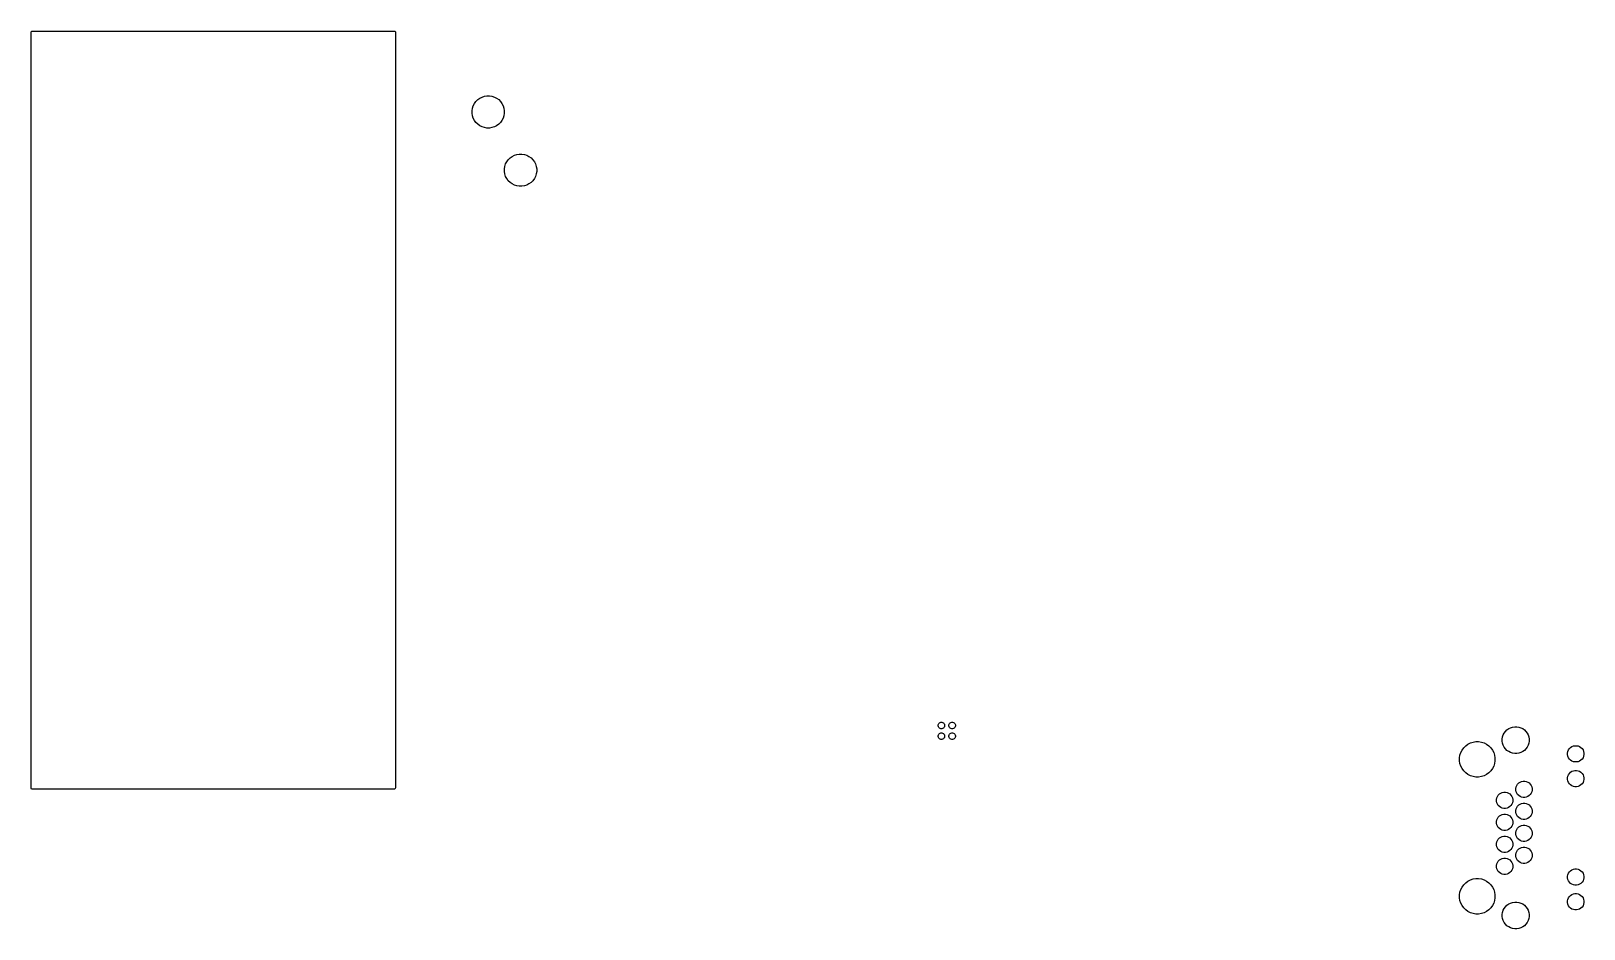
# Model space of a CAD drawing. Header units: inches. Extents: x 5.8 to 17.9, y -6.4 to -1.3.
# Drawn here: x 5.8 to 11.47, y -4.6 to -1.32 of the extents above; entities that cross this region are included whole.
import ezdxf

# ---------------------------------------------------------------- set-up
doc = ezdxf.new("R2010")
doc.units = ezdxf.units.IN
doc.header["$MEASUREMENT"] = 0
doc.layers.add('In2.Cu', color=33, linetype='CONTINUOUS', true_color=0xce7d2c)

msp = doc.modelspace()

# ---------------------------------------------------------------- linework, layer by layer
at = {"layer": 'In2.Cu', "linetype": 'CONTINUOUS'}
for p, q in [((5.7953, -1.3277), (5.7961, -1.3251)), ((5.7953, -4.0856), (5.7953, -1.3277)), ((5.7961, -1.3251), (5.7981, -1.3233)), ((5.7981, -1.3233), (5.8002, -1.3229)), ((5.8002, -1.3229), (7.1211, -1.3229)), ((7.1211, -1.3229), (7.1237, -1.3236)), ((7.1237, -1.3236), (7.1255, -1.3257)), ((7.1255, -1.3257), (7.126, -1.3277)), ((7.126, -1.3277), (7.126, -4.0856)), ((7.41, -1.5955), (7.4142, -1.5873)), ((7.4142, -1.5873), (7.4197, -1.5798)), ((7.4197, -1.5798), (7.4262, -1.5732)), ((7.4262, -1.5732), (7.4337, -1.5678)), ((7.4337, -1.5678), (7.442, -1.5636)), ((7.442, -1.5636), (7.4508, -1.5607)), ((7.4508, -1.5607), (7.4599, -1.5592)), ((7.4599, -1.5592), (7.4692, -1.5592)), ((7.4692, -1.5592), (7.4784, -1.5607)), ((7.4784, -1.5607), (7.4872, -1.5636)), ((7.4872, -1.5636), (7.4954, -1.5678)), ((7.4954, -1.5678), (7.5029, -1.5732)), ((7.5029, -1.5732), (7.5095, -1.5798)), ((7.5095, -1.5798), (7.5149, -1.5873)), ((7.5149, -1.5873), (7.5191, -1.5955)), ((7.4057, -1.6135), (7.4071, -1.6043)), ((7.4057, -1.6227), (7.4057, -1.6135)), ((7.4071, -1.6319), (7.4057, -1.6227)), ((7.4071, -1.6043), (7.41, -1.5955)), ((7.41, -1.6407), (7.4071, -1.6319)), ((7.4142, -1.649), (7.41, -1.6407)), ((7.5191, -1.6407), (7.5149, -1.649)), ((7.5191, -1.5955), (7.522, -1.6043)), ((7.522, -1.6319), (7.5191, -1.6407)), ((7.522, -1.6043), (7.5234, -1.6135)), ((7.5234, -1.6227), (7.522, -1.6319)), ((7.5234, -1.6135), (7.5234, -1.6227)), ((7.4197, -1.6565), (7.4142, -1.649)), ((7.4262, -1.663), (7.4197, -1.6565)), ((7.4337, -1.6685), (7.4262, -1.663)), ((7.442, -1.6727), (7.4337, -1.6685)), ((7.4508, -1.6755), (7.442, -1.6727)), ((7.4599, -1.677), (7.4508, -1.6755)), ((7.4692, -1.677), (7.4599, -1.677)), ((7.4784, -1.6755), (7.4692, -1.677)), ((7.4872, -1.6727), (7.4784, -1.6755)), ((7.4954, -1.6685), (7.4872, -1.6727)), ((7.5029, -1.663), (7.4954, -1.6685)), ((7.5095, -1.6565), (7.5029, -1.663)), ((7.5149, -1.649), (7.5095, -1.6565)), ((7.5253, -1.8169), (7.5281, -1.8081)), ((7.5281, -1.8081), (7.5323, -1.7999)), ((7.5323, -1.7999), (7.5378, -1.7924)), ((7.5378, -1.7924), (7.5443, -1.7858)), ((7.5443, -1.7858), (7.5518, -1.7804)), ((7.5518, -1.7804), (7.5601, -1.7761)), ((7.5601, -1.7761), (7.5689, -1.7733)), ((7.5689, -1.7733), (7.578, -1.7718)), ((7.578, -1.7718), (7.5873, -1.7718)), ((7.5873, -1.7718), (7.5965, -1.7733)), ((7.5965, -1.7733), (7.6053, -1.7761)), ((7.6053, -1.7761), (7.6135, -1.7804)), ((7.6135, -1.7804), (7.621, -1.7858)), ((7.621, -1.7858), (7.6276, -1.7924)), ((7.6276, -1.7924), (7.633, -1.7999)), ((7.633, -1.7999), (7.6372, -1.8081)), ((7.6372, -1.8081), (7.6401, -1.8169)), ((7.5238, -1.8261), (7.5253, -1.8169)), ((7.5238, -1.8353), (7.5238, -1.8261)), ((7.5253, -1.8445), (7.5238, -1.8353)), ((7.5281, -1.8533), (7.5253, -1.8445)), ((7.5323, -1.8616), (7.5281, -1.8533)), ((7.5378, -1.8691), (7.5323, -1.8616)), ((7.5443, -1.8756), (7.5378, -1.8691)), ((7.6276, -1.8691), (7.621, -1.8756)), ((7.633, -1.8616), (7.6276, -1.8691)), ((7.6372, -1.8533), (7.633, -1.8616)), ((7.6401, -1.8445), (7.6372, -1.8533)), ((7.6401, -1.8169), (7.6416, -1.8261)), ((7.6416, -1.8353), (7.6401, -1.8445)), ((7.6416, -1.8261), (7.6416, -1.8353)), ((7.5518, -1.8811), (7.5443, -1.8756)), ((7.5601, -1.8853), (7.5518, -1.8811)), ((7.5689, -1.8881), (7.5601, -1.8853)), ((7.578, -1.8896), (7.5689, -1.8881)), ((7.5873, -1.8896), (7.578, -1.8896)), ((7.5965, -1.8881), (7.5873, -1.8896)), ((7.6053, -1.8853), (7.5965, -1.8881)), ((7.6135, -1.8811), (7.6053, -1.8853)), ((7.621, -1.8756), (7.6135, -1.8811)), ((9.1074, -3.8561), (9.1082, -3.8531)), ((9.1082, -3.8531), (9.1098, -3.8504)), ((9.1098, -3.8504), (9.112, -3.8482)), ((9.112, -3.8482), (9.1147, -3.8466)), ((9.1147, -3.8466), (9.1177, -3.8458)), ((9.1177, -3.8458), (9.1209, -3.8458)), ((9.1209, -3.8458), (9.1239, -3.8466)), ((9.1239, -3.8466), (9.1266, -3.8482)), ((9.1266, -3.8482), (9.1288, -3.8504)), ((9.1288, -3.8504), (9.1304, -3.8531)), ((9.1304, -3.8531), (9.1312, -3.8561)), ((9.1468, -3.8561), (9.1476, -3.8531)), ((9.1476, -3.8531), (9.1491, -3.8504)), ((9.1491, -3.8504), (9.1514, -3.8482)), ((9.1514, -3.8482), (9.1541, -3.8466)), ((9.1541, -3.8466), (9.1571, -3.8458)), ((9.1571, -3.8458), (9.1602, -3.8458)), ((9.1602, -3.8458), (9.1633, -3.8466)), ((9.1633, -3.8466), (9.166, -3.8482)), ((9.166, -3.8482), (9.1682, -3.8504)), ((9.1682, -3.8504), (9.1698, -3.8531)), ((9.1698, -3.8531), (9.1706, -3.8561)), ((9.1074, -3.8592), (9.1074, -3.8561)), ((9.1082, -3.8623), (9.1074, -3.8592)), ((9.1074, -3.8955), (9.1082, -3.8925)), ((9.1074, -3.8986), (9.1074, -3.8955)), ((9.1082, -3.9016), (9.1074, -3.8986)), ((9.1098, -3.865), (9.1082, -3.8623)), ((9.1082, -3.8925), (9.1098, -3.8897)), ((9.1098, -3.9044), (9.1082, -3.9016)), ((9.112, -3.8672), (9.1098, -3.865)), ((9.1098, -3.8897), (9.112, -3.8875)), ((9.112, -3.9066), (9.1098, -3.9044)), ((9.1147, -3.8688), (9.112, -3.8672)), ((9.112, -3.8875), (9.1147, -3.886)), ((9.1147, -3.9081), (9.112, -3.9066)), ((9.1177, -3.8696), (9.1147, -3.8688)), ((9.1147, -3.886), (9.1177, -3.8851)), ((9.1177, -3.909), (9.1147, -3.9081)), ((9.1209, -3.8696), (9.1177, -3.8696)), ((9.1177, -3.8851), (9.1209, -3.8851)), ((9.1209, -3.909), (9.1177, -3.909)), ((9.1239, -3.8688), (9.1209, -3.8696)), ((9.1209, -3.8851), (9.1239, -3.886)), ((9.1239, -3.9081), (9.1209, -3.909)), ((9.1266, -3.8672), (9.1239, -3.8688)), ((9.1239, -3.886), (9.1266, -3.8875)), ((9.1266, -3.9066), (9.1239, -3.9081)), ((9.1288, -3.865), (9.1266, -3.8672)), ((9.1266, -3.8875), (9.1288, -3.8897)), ((9.1288, -3.9044), (9.1266, -3.9066)), ((9.1304, -3.8623), (9.1288, -3.865)), ((9.1288, -3.8897), (9.1304, -3.8925)), ((9.1304, -3.9016), (9.1288, -3.9044)), ((9.1312, -3.8592), (9.1304, -3.8623)), ((9.1304, -3.8925), (9.1312, -3.8955)), ((9.1312, -3.8986), (9.1304, -3.9016)), ((9.1312, -3.8561), (9.1312, -3.8592)), ((9.1312, -3.8955), (9.1312, -3.8986)), ((9.1468, -3.8592), (9.1468, -3.8561)), ((9.1476, -3.8623), (9.1468, -3.8592)), ((9.1468, -3.8955), (9.1476, -3.8925)), ((9.1468, -3.8986), (9.1468, -3.8955)), ((9.1476, -3.9016), (9.1468, -3.8986)), ((9.1491, -3.865), (9.1476, -3.8623)), ((9.1476, -3.8925), (9.1491, -3.8897)), ((9.1491, -3.9044), (9.1476, -3.9016)), ((9.1514, -3.8672), (9.1491, -3.865)), ((9.1491, -3.8897), (9.1514, -3.8875)), ((9.1514, -3.9066), (9.1491, -3.9044)), ((9.1541, -3.8688), (9.1514, -3.8672)), ((9.1514, -3.8875), (9.1541, -3.886)), ((9.1541, -3.9081), (9.1514, -3.9066)), ((9.1571, -3.8696), (9.1541, -3.8688)), ((9.1541, -3.886), (9.1571, -3.8851)), ((9.1571, -3.909), (9.1541, -3.9081)), ((9.1602, -3.8696), (9.1571, -3.8696)), ((9.1571, -3.8851), (9.1602, -3.8851)), ((9.1602, -3.909), (9.1571, -3.909)), ((9.1633, -3.8688), (9.1602, -3.8696)), ((9.1602, -3.8851), (9.1633, -3.886)), ((9.1633, -3.9081), (9.1602, -3.909)), ((9.166, -3.8672), (9.1633, -3.8688)), ((9.1633, -3.886), (9.166, -3.8875)), ((9.166, -3.9066), (9.1633, -3.9081)), ((9.1682, -3.865), (9.166, -3.8672)), ((9.166, -3.8875), (9.1682, -3.8897)), ((9.1682, -3.9044), (9.166, -3.9066)), ((9.1698, -3.8623), (9.1682, -3.865)), ((9.1682, -3.8897), (9.1698, -3.8925)), ((9.1698, -3.9016), (9.1682, -3.9044)), ((9.1706, -3.8592), (9.1698, -3.8623)), ((9.1698, -3.8925), (9.1706, -3.8955)), ((9.1706, -3.8986), (9.1698, -3.9016)), ((9.1706, -3.8561), (9.1706, -3.8592)), ((9.1706, -3.8955), (9.1706, -3.8986)), ((11.1675, -3.9076), (11.1687, -3.8999)), ((11.1675, -3.9153), (11.1675, -3.9076)), ((11.1687, -3.8999), (11.1711, -3.8926)), ((11.1711, -3.8926), (11.1746, -3.8857)), ((11.1746, -3.8857), (11.1791, -3.8795)), ((11.1791, -3.8795), (11.1846, -3.874)), ((11.1846, -3.874), (11.1908, -3.8695)), ((11.1908, -3.8695), (11.1977, -3.866)), ((11.1977, -3.866), (11.205, -3.8636)), ((11.205, -3.8636), (11.2127, -3.8624)), ((11.2127, -3.8624), (11.2204, -3.8624)), ((11.2204, -3.8624), (11.228, -3.8636)), ((11.228, -3.8636), (11.2354, -3.866)), ((11.2354, -3.866), (11.2422, -3.8695)), ((11.2422, -3.8695), (11.2485, -3.874)), ((11.2485, -3.874), (11.254, -3.8795)), ((11.254, -3.8795), (11.2585, -3.8857)), ((11.2585, -3.8857), (11.262, -3.8926)), ((11.262, -3.8926), (11.2644, -3.8999)), ((11.2644, -3.8999), (11.2656, -3.9076)), ((11.2656, -3.9076), (11.2656, -3.9153)), ((11.0112, -3.9764), (11.0128, -3.9663)), ((11.0128, -3.9663), (11.016, -3.9566)), ((11.016, -3.9566), (11.0206, -3.9476)), ((11.0206, -3.9476), (11.0266, -3.9393)), ((11.0266, -3.9393), (11.0338, -3.9321)), ((11.0338, -3.9321), (11.042, -3.9261)), ((11.042, -3.9261), (11.0511, -3.9215)), ((11.0511, -3.9215), (11.0608, -3.9183)), ((11.0608, -3.9183), (11.0709, -3.9167)), ((11.0709, -3.9167), (11.0811, -3.9167)), ((11.0811, -3.9167), (11.0911, -3.9183)), ((11.0911, -3.9183), (11.1008, -3.9215)), ((11.1008, -3.9215), (11.1099, -3.9261)), ((11.1099, -3.9261), (11.1182, -3.9321)), ((11.1182, -3.9321), (11.1254, -3.9393)), ((11.1254, -3.9393), (11.1314, -3.9476)), ((11.1314, -3.9476), (11.136, -3.9566)), ((11.136, -3.9566), (11.1391, -3.9663)), ((11.1391, -3.9663), (11.1407, -3.9764)), ((11.1687, -3.9229), (11.1675, -3.9153)), ((11.1711, -3.9303), (11.1687, -3.9229)), ((11.1746, -3.9371), (11.1711, -3.9303)), ((11.1791, -3.9434), (11.1746, -3.9371)), ((11.1846, -3.9488), (11.1791, -3.9434)), ((11.1908, -3.9534), (11.1846, -3.9488)), ((11.1977, -3.9569), (11.1908, -3.9534)), ((11.205, -3.9593), (11.1977, -3.9569)), ((11.2127, -3.9605), (11.205, -3.9593)), ((11.2204, -3.9605), (11.2127, -3.9605)), ((11.228, -3.9593), (11.2204, -3.9605)), ((11.2354, -3.9569), (11.228, -3.9593)), ((11.2422, -3.9534), (11.2354, -3.9569)), ((11.2485, -3.9488), (11.2422, -3.9534)), ((11.254, -3.9434), (11.2485, -3.9488)), ((11.2585, -3.9371), (11.254, -3.9434)), ((11.262, -3.9303), (11.2585, -3.9371)), ((11.2644, -3.9229), (11.262, -3.9303)), ((11.2656, -3.9153), (11.2644, -3.9229)), ((11.406, -3.9585), (11.4072, -3.9527)), ((11.406, -3.9644), (11.406, -3.9585)), ((11.4072, -3.9701), (11.406, -3.9644)), ((11.4072, -3.9527), (11.4094, -3.9473)), ((11.4094, -3.9473), (11.4127, -3.9424)), ((11.4127, -3.9424), (11.4168, -3.9383)), ((11.4168, -3.9383), (11.4217, -3.935)), ((11.4217, -3.935), (11.4271, -3.9328)), ((11.4271, -3.9328), (11.4329, -3.9316)), ((11.4329, -3.9316), (11.4388, -3.9316)), ((11.4388, -3.9316), (11.4445, -3.9328)), ((11.4445, -3.9328), (11.4499, -3.935)), ((11.4499, -3.935), (11.4548, -3.9383)), ((11.4548, -3.9383), (11.459, -3.9424)), ((11.459, -3.9424), (11.4622, -3.9473)), ((11.4622, -3.9473), (11.4645, -3.9527)), ((11.4645, -3.9527), (11.4656, -3.9585)), ((11.4656, -3.9644), (11.4645, -3.9701)), ((11.4656, -3.9585), (11.4656, -3.9644)), ((11.0112, -3.9866), (11.0112, -3.9764)), ((11.0128, -3.9967), (11.0112, -3.9866)), ((11.016, -4.0064), (11.0128, -3.9967)), ((11.0206, -4.0154), (11.016, -4.0064)), ((11.0266, -4.0237), (11.0206, -4.0154)), ((11.0338, -4.0309), (11.0266, -4.0237)), ((11.1254, -4.0237), (11.1182, -4.0309)), ((11.1314, -4.0154), (11.1254, -4.0237)), ((11.136, -4.0064), (11.1314, -4.0154)), ((11.1391, -3.9967), (11.136, -4.0064)), ((11.1407, -3.9866), (11.1391, -3.9967)), ((11.1407, -3.9764), (11.1407, -3.9866)), ((11.4094, -3.9755), (11.4072, -3.9701)), ((11.4127, -3.9804), (11.4094, -3.9755)), ((11.4168, -3.9845), (11.4127, -3.9804)), ((11.4217, -3.9878), (11.4168, -3.9845)), ((11.4168, -4.0284), (11.4217, -4.0252)), ((11.4271, -3.9901), (11.4217, -3.9878)), ((11.4217, -4.0252), (11.4271, -4.0229)), ((11.4329, -3.9912), (11.4271, -3.9901)), ((11.4271, -4.0229), (11.4329, -4.0218)), ((11.4388, -3.9912), (11.4329, -3.9912)), ((11.4329, -4.0218), (11.4388, -4.0218)), ((11.4445, -3.9901), (11.4388, -3.9912)), ((11.4388, -4.0218), (11.4445, -4.0229)), ((11.4499, -3.9878), (11.4445, -3.9901)), ((11.4445, -4.0229), (11.4499, -4.0252)), ((11.4548, -3.9845), (11.4499, -3.9878)), ((11.4499, -4.0252), (11.4548, -4.0284)), ((11.459, -3.9804), (11.4548, -3.9845)), ((11.4622, -3.9755), (11.459, -3.9804)), ((11.4645, -3.9701), (11.4622, -3.9755)), ((11.042, -4.0369), (11.0338, -4.0309)), ((11.0511, -4.0415), (11.042, -4.0369)), ((11.0608, -4.0447), (11.0511, -4.0415)), ((11.0709, -4.0463), (11.0608, -4.0447)), ((11.0811, -4.0463), (11.0709, -4.0463)), ((11.0911, -4.0447), (11.0811, -4.0463)), ((11.1008, -4.0415), (11.0911, -4.0447)), ((11.1099, -4.0369), (11.1008, -4.0415)), ((11.1182, -4.0309), (11.1099, -4.0369)), ((11.2167, -4.088), (11.2178, -4.0823)), ((11.2178, -4.0823), (11.2201, -4.0768)), ((11.2201, -4.0768), (11.2233, -4.072)), ((11.2233, -4.072), (11.2275, -4.0678)), ((11.2275, -4.0678), (11.2324, -4.0646)), ((11.2324, -4.0646), (11.2378, -4.0623)), ((11.2378, -4.0623), (11.2435, -4.0612)), ((11.2435, -4.0612), (11.2494, -4.0612)), ((11.2494, -4.0612), (11.2551, -4.0623)), ((11.2551, -4.0623), (11.2606, -4.0646)), ((11.2606, -4.0646), (11.2654, -4.0678)), ((11.2654, -4.0678), (11.2696, -4.072)), ((11.2696, -4.072), (11.2728, -4.0768)), ((11.2728, -4.0768), (11.2751, -4.0823)), ((11.2751, -4.0823), (11.2762, -4.088)), ((11.406, -4.0486), (11.4072, -4.0429)), ((11.406, -4.0545), (11.406, -4.0486)), ((11.4072, -4.0603), (11.406, -4.0545)), ((11.4072, -4.0429), (11.4094, -4.0375)), ((11.4094, -4.0657), (11.4072, -4.0603)), ((11.4094, -4.0375), (11.4127, -4.0326)), ((11.4127, -4.0706), (11.4094, -4.0657)), ((11.4127, -4.0326), (11.4168, -4.0284)), ((11.4168, -4.0747), (11.4127, -4.0706)), ((11.4217, -4.078), (11.4168, -4.0747)), ((11.4271, -4.0802), (11.4217, -4.078)), ((11.4329, -4.0814), (11.4271, -4.0802)), ((11.4388, -4.0814), (11.4329, -4.0814)), ((11.4445, -4.0802), (11.4388, -4.0814)), ((11.4499, -4.078), (11.4445, -4.0802)), ((11.4548, -4.0747), (11.4499, -4.078)), ((11.4548, -4.0284), (11.459, -4.0326)), ((11.459, -4.0706), (11.4548, -4.0747)), ((11.459, -4.0326), (11.4622, -4.0375)), ((11.4622, -4.0657), (11.459, -4.0706)), ((11.4622, -4.0375), (11.4645, -4.0429)), ((11.4645, -4.0603), (11.4622, -4.0657)), ((11.4645, -4.0429), (11.4656, -4.0486)), ((11.4656, -4.0545), (11.4645, -4.0603)), ((11.4656, -4.0486), (11.4656, -4.0545)), ((5.7957, -4.0877), (5.7953, -4.0856)), ((5.7975, -4.0898), (5.7957, -4.0877)), ((5.8002, -4.0905), (5.7975, -4.0898)), ((7.1211, -4.0905), (5.8002, -4.0905)), ((7.1231, -4.0901), (7.1211, -4.0905)), ((7.1252, -4.0883), (7.1231, -4.0901)), ((7.126, -4.0856), (7.1252, -4.0883)), ((11.1462, -4.1282), (11.1474, -4.1224)), ((11.1462, -4.134), (11.1462, -4.1282)), ((11.1474, -4.1398), (11.1462, -4.134)), ((11.1474, -4.1224), (11.1496, -4.117)), ((11.1496, -4.117), (11.1529, -4.1121)), ((11.1529, -4.1121), (11.157, -4.108)), ((11.157, -4.108), (11.1619, -4.1047)), ((11.1619, -4.1047), (11.1673, -4.1025)), ((11.1673, -4.1025), (11.1731, -4.1013)), ((11.1731, -4.1013), (11.1789, -4.1013)), ((11.1789, -4.1013), (11.1847, -4.1025)), ((11.1847, -4.1025), (11.1901, -4.1047)), ((11.1901, -4.1047), (11.195, -4.108)), ((11.195, -4.108), (11.1991, -4.1121)), ((11.1991, -4.1121), (11.2024, -4.117)), ((11.2024, -4.117), (11.2046, -4.1224)), ((11.2046, -4.1224), (11.2058, -4.1282)), ((11.2058, -4.134), (11.2046, -4.1398)), ((11.2058, -4.1282), (11.2058, -4.134)), ((11.2167, -4.0939), (11.2167, -4.088)), ((11.2178, -4.0996), (11.2167, -4.0939)), ((11.2201, -4.105), (11.2178, -4.0996)), ((11.2233, -4.1099), (11.2201, -4.105)), ((11.2275, -4.1141), (11.2233, -4.1099)), ((11.2324, -4.1173), (11.2275, -4.1141)), ((11.2378, -4.1196), (11.2324, -4.1173)), ((11.2435, -4.1207), (11.2378, -4.1196)), ((11.2494, -4.1207), (11.2435, -4.1207)), ((11.2551, -4.1196), (11.2494, -4.1207)), ((11.2606, -4.1173), (11.2551, -4.1196)), ((11.2654, -4.1141), (11.2606, -4.1173)), ((11.2696, -4.1099), (11.2654, -4.1141)), ((11.2728, -4.105), (11.2696, -4.1099)), ((11.2751, -4.0996), (11.2728, -4.105)), ((11.2762, -4.0939), (11.2751, -4.0996)), ((11.2762, -4.088), (11.2762, -4.0939)), ((11.1496, -4.1452), (11.1474, -4.1398)), ((11.1529, -4.1501), (11.1496, -4.1452)), ((11.1496, -4.1973), (11.1529, -4.1924)), ((11.157, -4.1542), (11.1529, -4.1501)), ((11.1529, -4.1924), (11.157, -4.1883)), ((11.1619, -4.1575), (11.157, -4.1542)), ((11.157, -4.1883), (11.1619, -4.185)), ((11.1673, -4.1597), (11.1619, -4.1575)), ((11.1619, -4.185), (11.1673, -4.1828)), ((11.1731, -4.1609), (11.1673, -4.1597)), ((11.1673, -4.1828), (11.1731, -4.1816)), ((11.1789, -4.1609), (11.1731, -4.1609)), ((11.1731, -4.1816), (11.1789, -4.1816)), ((11.1847, -4.1597), (11.1789, -4.1609)), ((11.1789, -4.1816), (11.1847, -4.1828)), ((11.1901, -4.1575), (11.1847, -4.1597)), ((11.1847, -4.1828), (11.1901, -4.185)), ((11.195, -4.1542), (11.1901, -4.1575)), ((11.1901, -4.185), (11.195, -4.1883)), ((11.1991, -4.1501), (11.195, -4.1542)), ((11.195, -4.1883), (11.1991, -4.1924)), ((11.2024, -4.1452), (11.1991, -4.1501)), ((11.1991, -4.1924), (11.2024, -4.1973)), ((11.2046, -4.1398), (11.2024, -4.1452)), ((11.2167, -4.1683), (11.2178, -4.1626)), ((11.2167, -4.1742), (11.2167, -4.1683)), ((11.2178, -4.1799), (11.2167, -4.1742)), ((11.2178, -4.1626), (11.2201, -4.1572)), ((11.2201, -4.1854), (11.2178, -4.1799)), ((11.2201, -4.1572), (11.2233, -4.1523)), ((11.2233, -4.1902), (11.2201, -4.1854)), ((11.2233, -4.1523), (11.2275, -4.1481)), ((11.2275, -4.1944), (11.2233, -4.1902)), ((11.2275, -4.1481), (11.2324, -4.1449)), ((11.2324, -4.1976), (11.2275, -4.1944)), ((11.2324, -4.1449), (11.2378, -4.1426)), ((11.2378, -4.1426), (11.2435, -4.1415)), ((11.2435, -4.1415), (11.2494, -4.1415)), ((11.2494, -4.1415), (11.2551, -4.1426)), ((11.2551, -4.1426), (11.2606, -4.1449)), ((11.2606, -4.1449), (11.2654, -4.1481)), ((11.2654, -4.1944), (11.2606, -4.1976)), ((11.2654, -4.1481), (11.2696, -4.1523)), ((11.2696, -4.1902), (11.2654, -4.1944)), ((11.2696, -4.1523), (11.2728, -4.1572)), ((11.2728, -4.1854), (11.2696, -4.1902)), ((11.2728, -4.1572), (11.2751, -4.1626)), ((11.2751, -4.1799), (11.2728, -4.1854)), ((11.2751, -4.1626), (11.2762, -4.1683)), ((11.2762, -4.1742), (11.2751, -4.1799)), ((11.2762, -4.1683), (11.2762, -4.1742)), ((11.1462, -4.2085), (11.1474, -4.2027)), ((11.1462, -4.2144), (11.1462, -4.2085)), ((11.1474, -4.2201), (11.1462, -4.2144)), ((11.1474, -4.2027), (11.1496, -4.1973)), ((11.1496, -4.2255), (11.1474, -4.2201)), ((11.1529, -4.2304), (11.1496, -4.2255)), ((11.157, -4.2345), (11.1529, -4.2304)), ((11.1619, -4.2378), (11.157, -4.2345)), ((11.1673, -4.2401), (11.1619, -4.2378)), ((11.1731, -4.2412), (11.1673, -4.2401)), ((11.1789, -4.2412), (11.1731, -4.2412)), ((11.1847, -4.2401), (11.1789, -4.2412)), ((11.1901, -4.2378), (11.1847, -4.2401)), ((11.195, -4.2345), (11.1901, -4.2378)), ((11.1991, -4.2304), (11.195, -4.2345)), ((11.2024, -4.2255), (11.1991, -4.2304)), ((11.2024, -4.1973), (11.2046, -4.2027)), ((11.2046, -4.2201), (11.2024, -4.2255)), ((11.2046, -4.2027), (11.2058, -4.2085)), ((11.2058, -4.2144), (11.2046, -4.2201)), ((11.2058, -4.2085), (11.2058, -4.2144)), ((11.2167, -4.2486), (11.2178, -4.2429)), ((11.2167, -4.2545), (11.2167, -4.2486)), ((11.2178, -4.2429), (11.2201, -4.2375)), ((11.2201, -4.2375), (11.2233, -4.2326)), ((11.2233, -4.2326), (11.2275, -4.2284)), ((11.2275, -4.2284), (11.2324, -4.2252)), ((11.2378, -4.1999), (11.2324, -4.1976)), ((11.2324, -4.2252), (11.2378, -4.2229)), ((11.2435, -4.201), (11.2378, -4.1999)), ((11.2378, -4.2229), (11.2435, -4.2218)), ((11.2494, -4.201), (11.2435, -4.201)), ((11.2435, -4.2218), (11.2494, -4.2218)), ((11.2551, -4.1999), (11.2494, -4.201)), ((11.2494, -4.2218), (11.2551, -4.2229)), ((11.2606, -4.1976), (11.2551, -4.1999)), ((11.2551, -4.2229), (11.2606, -4.2252)), ((11.2606, -4.2252), (11.2654, -4.2284)), ((11.2654, -4.2284), (11.2696, -4.2326)), ((11.2696, -4.2326), (11.2728, -4.2375)), ((11.2728, -4.2375), (11.2751, -4.2429)), ((11.2751, -4.2429), (11.2762, -4.2486)), ((11.2762, -4.2486), (11.2762, -4.2545)), ((11.1462, -4.2888), (11.1474, -4.283)), ((11.1462, -4.2947), (11.1462, -4.2888)), ((11.1474, -4.3004), (11.1462, -4.2947)), ((11.1474, -4.283), (11.1496, -4.2776)), ((11.1496, -4.3058), (11.1474, -4.3004)), ((11.1496, -4.2776), (11.1529, -4.2728)), ((11.1529, -4.3107), (11.1496, -4.3058)), ((11.1529, -4.2728), (11.157, -4.2686)), ((11.157, -4.2686), (11.1619, -4.2653)), ((11.1619, -4.2653), (11.1673, -4.2631)), ((11.1673, -4.2631), (11.1731, -4.262)), ((11.1731, -4.262), (11.1789, -4.262)), ((11.1789, -4.262), (11.1847, -4.2631)), ((11.1847, -4.2631), (11.1901, -4.2653)), ((11.1901, -4.2653), (11.195, -4.2686)), ((11.195, -4.2686), (11.1991, -4.2728)), ((11.1991, -4.2728), (11.2024, -4.2776)), ((11.2024, -4.3058), (11.1991, -4.3107)), ((11.2024, -4.2776), (11.2046, -4.283)), ((11.2046, -4.3004), (11.2024, -4.3058)), ((11.2046, -4.283), (11.2058, -4.2888)), ((11.2058, -4.2947), (11.2046, -4.3004)), ((11.2058, -4.2888), (11.2058, -4.2947)), ((11.2178, -4.2603), (11.2167, -4.2545)), ((11.2201, -4.2657), (11.2178, -4.2603)), ((11.2233, -4.2706), (11.2201, -4.2657)), ((11.2275, -4.2747), (11.2233, -4.2706)), ((11.2233, -4.3129), (11.2275, -4.3088)), ((11.2324, -4.278), (11.2275, -4.2747)), ((11.2275, -4.3088), (11.2324, -4.3055)), ((11.2378, -4.2802), (11.2324, -4.278)), ((11.2324, -4.3055), (11.2378, -4.3033)), ((11.2435, -4.2814), (11.2378, -4.2802)), ((11.2378, -4.3033), (11.2435, -4.3021)), ((11.2494, -4.2814), (11.2435, -4.2814)), ((11.2435, -4.3021), (11.2494, -4.3021)), ((11.2551, -4.2802), (11.2494, -4.2814)), ((11.2494, -4.3021), (11.2551, -4.3033)), ((11.2606, -4.278), (11.2551, -4.2802)), ((11.2551, -4.3033), (11.2606, -4.3055)), ((11.2654, -4.2747), (11.2606, -4.278)), ((11.2606, -4.3055), (11.2654, -4.3088)), ((11.2696, -4.2706), (11.2654, -4.2747)), ((11.2654, -4.3088), (11.2696, -4.3129)), ((11.2728, -4.2657), (11.2696, -4.2706)), ((11.2751, -4.2603), (11.2728, -4.2657)), ((11.2762, -4.2545), (11.2751, -4.2603)), ((11.1462, -4.3691), (11.1474, -4.3634)), ((11.1474, -4.3634), (11.1496, -4.3579)), ((11.1496, -4.3579), (11.1529, -4.3531)), ((11.157, -4.3149), (11.1529, -4.3107)), ((11.1529, -4.3531), (11.157, -4.3489)), ((11.1619, -4.3181), (11.157, -4.3149)), ((11.157, -4.3489), (11.1619, -4.3457)), ((11.1673, -4.3204), (11.1619, -4.3181)), ((11.1619, -4.3457), (11.1673, -4.3434)), ((11.1731, -4.3215), (11.1673, -4.3204)), ((11.1673, -4.3434), (11.1731, -4.3423)), ((11.1789, -4.3215), (11.1731, -4.3215)), ((11.1731, -4.3423), (11.1789, -4.3423)), ((11.1847, -4.3204), (11.1789, -4.3215)), ((11.1789, -4.3423), (11.1847, -4.3434)), ((11.1901, -4.3181), (11.1847, -4.3204)), ((11.1847, -4.3434), (11.1901, -4.3457)), ((11.195, -4.3149), (11.1901, -4.3181)), ((11.1901, -4.3457), (11.195, -4.3489)), ((11.1991, -4.3107), (11.195, -4.3149)), ((11.195, -4.3489), (11.1991, -4.3531)), ((11.1991, -4.3531), (11.2024, -4.3579)), ((11.2024, -4.3579), (11.2046, -4.3634)), ((11.2046, -4.3634), (11.2058, -4.3691)), ((11.2167, -4.329), (11.2178, -4.3232)), ((11.2167, -4.3348), (11.2167, -4.329)), ((11.2178, -4.3406), (11.2167, -4.3348)), ((11.2178, -4.3232), (11.2201, -4.3178)), ((11.2201, -4.346), (11.2178, -4.3406)), ((11.2201, -4.3178), (11.2233, -4.3129)), ((11.2233, -4.3509), (11.2201, -4.346)), ((11.2275, -4.355), (11.2233, -4.3509)), ((11.2324, -4.3583), (11.2275, -4.355)), ((11.2378, -4.3605), (11.2324, -4.3583)), ((11.2435, -4.3617), (11.2378, -4.3605)), ((11.2494, -4.3617), (11.2435, -4.3617)), ((11.2551, -4.3605), (11.2494, -4.3617)), ((11.2606, -4.3583), (11.2551, -4.3605)), ((11.2654, -4.355), (11.2606, -4.3583)), ((11.2696, -4.3509), (11.2654, -4.355)), ((11.2696, -4.3129), (11.2728, -4.3178)), ((11.2728, -4.346), (11.2696, -4.3509)), ((11.2728, -4.3178), (11.2751, -4.3232)), ((11.2751, -4.3406), (11.2728, -4.346)), ((11.2751, -4.3232), (11.2762, -4.329)), ((11.2762, -4.3348), (11.2751, -4.3406)), ((11.2762, -4.329), (11.2762, -4.3348)), ((11.042, -4.4261), (11.0511, -4.4215)), ((11.0511, -4.4215), (11.0608, -4.4183)), ((11.0608, -4.4183), (11.0709, -4.4167)), ((11.0709, -4.4167), (11.0811, -4.4167)), ((11.0811, -4.4167), (11.0911, -4.4183)), ((11.0911, -4.4183), (11.1008, -4.4215)), ((11.1008, -4.4215), (11.1099, -4.4261)), ((11.1462, -4.375), (11.1462, -4.3691)), ((11.1474, -4.3807), (11.1462, -4.375)), ((11.1496, -4.3862), (11.1474, -4.3807)), ((11.1529, -4.391), (11.1496, -4.3862)), ((11.157, -4.3952), (11.1529, -4.391)), ((11.1619, -4.3984), (11.157, -4.3952)), ((11.1673, -4.4007), (11.1619, -4.3984)), ((11.1731, -4.4018), (11.1673, -4.4007)), ((11.1789, -4.4018), (11.1731, -4.4018)), ((11.1847, -4.4007), (11.1789, -4.4018)), ((11.1901, -4.3984), (11.1847, -4.4007)), ((11.195, -4.3952), (11.1901, -4.3984)), ((11.1991, -4.391), (11.195, -4.3952)), ((11.2024, -4.3862), (11.1991, -4.391)), ((11.2046, -4.3807), (11.2024, -4.3862)), ((11.2058, -4.375), (11.2046, -4.3807)), ((11.2058, -4.3691), (11.2058, -4.375)), ((11.406, -4.4085), (11.4072, -4.4027)), ((11.406, -4.4144), (11.406, -4.4085)), ((11.4072, -4.4201), (11.406, -4.4144)), ((11.4072, -4.4027), (11.4094, -4.3973)), ((11.4094, -4.4255), (11.4072, -4.4201)), ((11.4094, -4.3973), (11.4127, -4.3924)), ((11.4127, -4.3924), (11.4168, -4.3883)), ((11.4168, -4.3883), (11.4217, -4.385)), ((11.4217, -4.385), (11.4271, -4.3828)), ((11.4271, -4.3828), (11.4329, -4.3816)), ((11.4329, -4.3816), (11.4388, -4.3816)), ((11.4388, -4.3816), (11.4445, -4.3828)), ((11.4445, -4.3828), (11.4499, -4.385)), ((11.4499, -4.385), (11.4548, -4.3883)), ((11.4548, -4.3883), (11.459, -4.3924)), ((11.459, -4.3924), (11.4622, -4.3973)), ((11.4622, -4.3973), (11.4645, -4.4027)), ((11.4645, -4.4201), (11.4622, -4.4255)), ((11.4645, -4.4027), (11.4656, -4.4085)), ((11.4656, -4.4144), (11.4645, -4.4201)), ((11.4656, -4.4085), (11.4656, -4.4144)), ((11.0112, -4.4764), (11.0128, -4.4663)), ((11.0112, -4.4866), (11.0112, -4.4764)), ((11.0128, -4.4663), (11.016, -4.4566)), ((11.016, -4.4566), (11.0206, -4.4476)), ((11.0206, -4.4476), (11.0266, -4.4393)), ((11.0266, -4.4393), (11.0338, -4.4321)), ((11.0338, -4.4321), (11.042, -4.4261)), ((11.1099, -4.4261), (11.1182, -4.4321)), ((11.1182, -4.4321), (11.1254, -4.4393)), ((11.1254, -4.4393), (11.1314, -4.4476)), ((11.1314, -4.4476), (11.136, -4.4566)), ((11.136, -4.4566), (11.1391, -4.4663)), ((11.1391, -4.4663), (11.1407, -4.4764)), ((11.1407, -4.4764), (11.1407, -4.4866)), ((11.4127, -4.4304), (11.4094, -4.4255)), ((11.4168, -4.4345), (11.4127, -4.4304)), ((11.4127, -4.4826), (11.4168, -4.4784)), ((11.4217, -4.4378), (11.4168, -4.4345)), ((11.4168, -4.4784), (11.4217, -4.4752)), ((11.4271, -4.4401), (11.4217, -4.4378)), ((11.4217, -4.4752), (11.4271, -4.4729)), ((11.4329, -4.4412), (11.4271, -4.4401)), ((11.4271, -4.4729), (11.4329, -4.4718)), ((11.4388, -4.4412), (11.4329, -4.4412)), ((11.4329, -4.4718), (11.4388, -4.4718)), ((11.4445, -4.4401), (11.4388, -4.4412)), ((11.4388, -4.4718), (11.4445, -4.4729)), ((11.4499, -4.4378), (11.4445, -4.4401)), ((11.4445, -4.4729), (11.4499, -4.4752)), ((11.4548, -4.4345), (11.4499, -4.4378)), ((11.4499, -4.4752), (11.4548, -4.4784)), ((11.459, -4.4304), (11.4548, -4.4345)), ((11.4548, -4.4784), (11.459, -4.4826)), ((11.4622, -4.4255), (11.459, -4.4304)), ((11.0128, -4.4967), (11.0112, -4.4866)), ((11.016, -4.5064), (11.0128, -4.4967)), ((11.0206, -4.5154), (11.016, -4.5064)), ((11.0266, -4.5237), (11.0206, -4.5154)), ((11.0338, -4.5309), (11.0266, -4.5237)), ((11.042, -4.5369), (11.0338, -4.5309)), ((11.1182, -4.5309), (11.1099, -4.5369)), ((11.1254, -4.5237), (11.1182, -4.5309)), ((11.1314, -4.5154), (11.1254, -4.5237)), ((11.136, -4.5064), (11.1314, -4.5154)), ((11.1391, -4.4967), (11.136, -4.5064)), ((11.1407, -4.4866), (11.1391, -4.4967)), ((11.1687, -4.5401), (11.1711, -4.5327)), ((11.1711, -4.5327), (11.1746, -4.5259)), ((11.1746, -4.5259), (11.1791, -4.5196)), ((11.1791, -4.5196), (11.1846, -4.5142)), ((11.1846, -4.5142), (11.1908, -4.5096)), ((11.1908, -4.5096), (11.1977, -4.5061)), ((11.1977, -4.5061), (11.205, -4.5037)), ((11.205, -4.5037), (11.2127, -4.5025)), ((11.2127, -4.5025), (11.2204, -4.5025)), ((11.2204, -4.5025), (11.228, -4.5037)), ((11.228, -4.5037), (11.2354, -4.5061)), ((11.2354, -4.5061), (11.2422, -4.5096)), ((11.2422, -4.5096), (11.2485, -4.5142)), ((11.2485, -4.5142), (11.254, -4.5196)), ((11.254, -4.5196), (11.2585, -4.5259)), ((11.2585, -4.5259), (11.262, -4.5327)), ((11.262, -4.5327), (11.2644, -4.5401)), ((11.406, -4.4986), (11.4072, -4.4929)), ((11.406, -4.5045), (11.406, -4.4986)), ((11.4072, -4.5103), (11.406, -4.5045)), ((11.4072, -4.4929), (11.4094, -4.4875)), ((11.4094, -4.5157), (11.4072, -4.5103)), ((11.4094, -4.4875), (11.4127, -4.4826)), ((11.4127, -4.5206), (11.4094, -4.5157)), ((11.4168, -4.5247), (11.4127, -4.5206)), ((11.4217, -4.528), (11.4168, -4.5247)), ((11.4271, -4.5302), (11.4217, -4.528)), ((11.4329, -4.5314), (11.4271, -4.5302)), ((11.4388, -4.5314), (11.4329, -4.5314)), ((11.4445, -4.5302), (11.4388, -4.5314)), ((11.4499, -4.528), (11.4445, -4.5302)), ((11.4548, -4.5247), (11.4499, -4.528)), ((11.459, -4.5206), (11.4548, -4.5247)), ((11.459, -4.4826), (11.4622, -4.4875)), ((11.4622, -4.5157), (11.459, -4.5206)), ((11.4622, -4.4875), (11.4645, -4.4929)), ((11.4645, -4.5103), (11.4622, -4.5157)), ((11.4645, -4.4929), (11.4656, -4.4986)), ((11.4656, -4.5045), (11.4645, -4.5103)), ((11.4656, -4.4986), (11.4656, -4.5045)), ((11.0511, -4.5415), (11.042, -4.5369)), ((11.0608, -4.5447), (11.0511, -4.5415)), ((11.0709, -4.5463), (11.0608, -4.5447)), ((11.0811, -4.5463), (11.0709, -4.5463)), ((11.0911, -4.5447), (11.0811, -4.5463)), ((11.1008, -4.5415), (11.0911, -4.5447)), ((11.1099, -4.5369), (11.1008, -4.5415)), ((11.1675, -4.5477), (11.1687, -4.5401)), ((11.1675, -4.5554), (11.1675, -4.5477)), ((11.1687, -4.5631), (11.1675, -4.5554)), ((11.1711, -4.5704), (11.1687, -4.5631)), ((11.1746, -4.5773), (11.1711, -4.5704)), ((11.1791, -4.5835), (11.1746, -4.5773)), ((11.1846, -4.589), (11.1791, -4.5835)), ((11.1908, -4.5935), (11.1846, -4.589)), ((11.2485, -4.589), (11.2422, -4.5935)), ((11.254, -4.5835), (11.2485, -4.589)), ((11.2585, -4.5773), (11.254, -4.5835)), ((11.262, -4.5704), (11.2585, -4.5773)), ((11.2644, -4.5631), (11.262, -4.5704)), ((11.2644, -4.5401), (11.2656, -4.5477)), ((11.2656, -4.5554), (11.2644, -4.5631)), ((11.2656, -4.5477), (11.2656, -4.5554)), ((11.1977, -4.597), (11.1908, -4.5935)), ((11.205, -4.5994), (11.1977, -4.597)), ((11.2127, -4.6006), (11.205, -4.5994)), ((11.2204, -4.6006), (11.2127, -4.6006)), ((11.228, -4.5994), (11.2204, -4.6006)), ((11.2354, -4.597), (11.228, -4.5994)), ((11.2422, -4.5935), (11.2354, -4.597))]:
    msp.add_line(p, q, dxfattribs=at)

doc.saveas('drawing.dxf')
